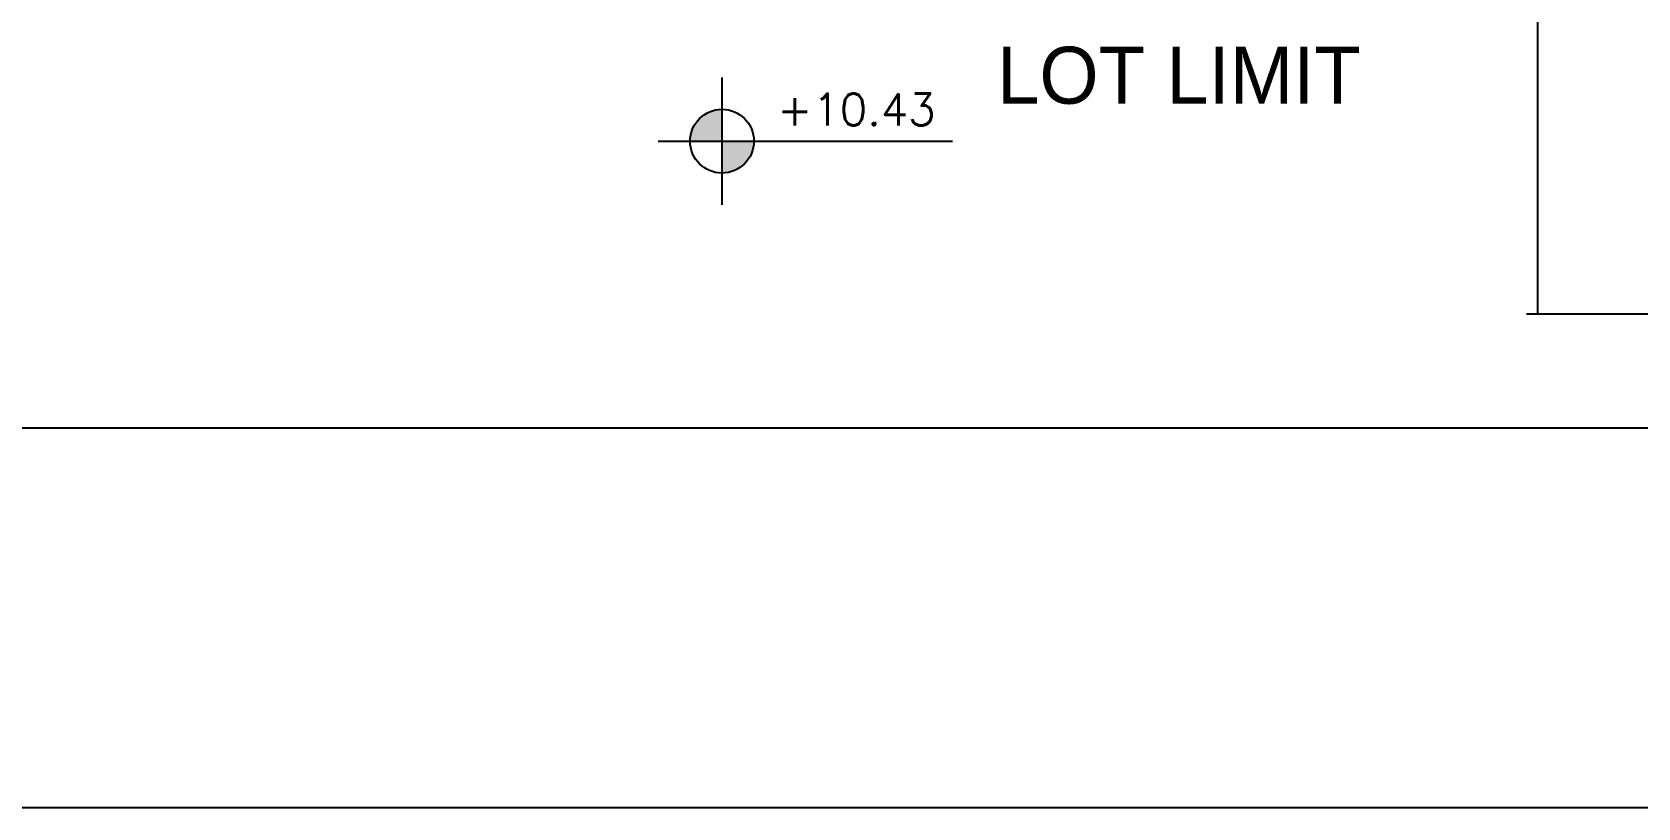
# Model space of a CAD drawing. Header units: metres. Extents: x -353217 to -351774, y -68080 to -67552.
# Drawn here: x -352360.74 to -352352.28, y -67887.88 to -67883.79 of the extents above; entities that cross this region are included whole.
import ezdxf

# ---------------------------------------------------------------- set-up
doc = ezdxf.new("R2010")
doc.units = ezdxf.units.M
doc.header["$MEASUREMENT"] = 0
for name, color, linetype in [('A-levels', 4, 'Continuous'), ('A-TEXT', 6, 'Continuous'), ('A-walls', 5, 'Continuous'), ('Dim', 40, 'Continuous')]:
    doc.layers.add(name, color=color, linetype=linetype)
doc.styles.add('ROMANS', font='romans', dxfattribs={"height": 0.4})

# ---------------------------------------------------------------- blocks, each defined once
blk = doc.blocks.new('planlev')
h = blk.add_hatch(color=256)
h.paths.add_polyline_path([(0, 0.2, 0.414214), (-0.2, 0), (0, 0)])
h.paths.add_polyline_path([(0.2, 0), (0, 0), (0, -0.2, 0.414214)])
for p, q in [((0, 0.4), (0, -0.4)), ((-0.4, 0), (1.445, 0))]:
    blk.add_line(p, q)
blk.add_circle((0, 0), 0.2)
at = {"style": 'ROMANS'}
for tag, p in [('LEVEL-NOTATION', (0.345, 0.099)), ('FINISH', (0.345, -0.301))]:
    blk.add_attdef(tag, p, '', height=0.2, dxfattribs=at)

msp = doc.modelspace()

# ---------------------------------------------------------------- linework, layer by layer
at = {"layer": 'A-walls'}
for p, q in [((-352352.8050145, -67862.6765067), (-352352.8050145, -67885.2730812)), ((-352352.8634658, -67885.2730812), (-352350.9528502, -67885.2730812))]:
    msp.add_line(p, q, dxfattribs=at)
at = {"layer": 'Dim'}
for points in [[(-352382.3910711, -67839.8752964), (-352289.3910711, -67839.8752964), (-352289.3910711, -67887.8752964), (-352382.3910711, -67887.8752964)], [(-352380.3910711, -67841.8752964), (-352291.3910711, -67841.8752964), (-352291.3910711, -67885.8752964), (-352380.3910711, -67885.8752964)]]:
    msp.add_lwpolyline(points, close=True, dxfattribs=at)

# ---------------------------------------------------------------- block references
at = {"layer": 'A-levels'}
ref = msp.add_blockref('planlev', (-352357.102804, -67884.3634014), dxfattribs=dict(at, xscale=0.8399999999811084, yscale=0.8400000266188385, zscale=0.8399999999811084, rotation=0.01238904898646651))
ref.add_attrib('LEVEL-NOTATION', '+10.43', (-352356.8129517, -67884.2804778), dxfattribs={"height": 0.168, "rotation": 0.01238905, "style": 'ROMANS'})

# ---------------------------------------------------------------- texts
at = {"layer": 'A-TEXT'}
msp.add_text('LOT LIMIT', height=0.3, dxfattribs=at).set_placement((-352355.6533188, -67884.1661027))

doc.saveas('drawing.dxf')
